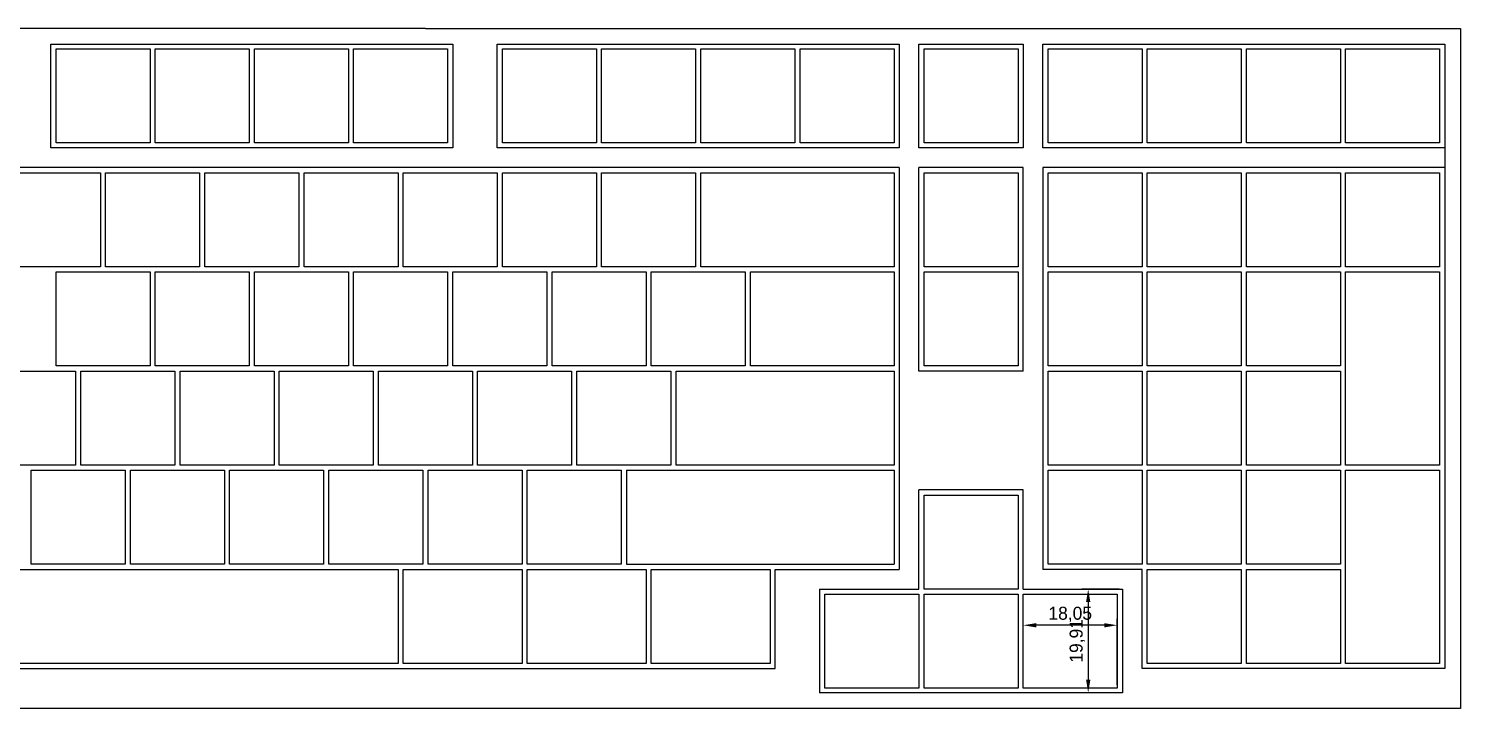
# Model space of a CAD drawing. Header units: millimetres. Extents: x -28 to 400, y -196 to 128.
# Drawn here: x 119.6 to 394.5, y -2.9 to 127.7 of the extents above; entities that cross this region are included whole.
import ezdxf

# ---------------------------------------------------------------- set-up
doc = ezdxf.new("R2010")
doc.units = ezdxf.units.MM
doc.dimstyles.new('ISO-25', dxfattribs={"dimtxt": 2.5, "dimasz": 2.5, "dimexe": 1.25, "dimexo": 0.625, "dimtad": 1, "dimtxsty": 'Standard', "dimcen": 2.5, "dimadec": 0, "dimazin": 0, "dimtfac": 1, "dimtmove": 0, "dimatfit": 3, "dimfxl": 1, "dimarcsym": 0})

# ---------------------------------------------------------------- blocks, each defined once
blk = doc.blocks.new('*D58')
at = {"color": 0, "lineweight": -2, "transparency": 16777216}
for p, q in [((310.56, 1.63), (310.56, 14.35)), ((328.61, 1.63), (328.61, 14.35)), ((326.11, 13.1), (313.06, 13.1))]:
    blk.add_line(p, q, dxfattribs=at)
at = {"color": 0, "transparency": 16777216}
for points in [[(313.06, 13.51), (313.06, 12.68), (310.56, 13.1)], [(326.11, 13.51), (326.11, 12.68), (328.61, 13.1)]]:
    blk.add_solid(points, dxfattribs=at)
at = {"layer": 'Defpoints', "color": 0, "transparency": 16777216}
for p in [(310.56, 13.1), (310.56, 1), (328.61, 1)]:
    blk.add_point(p, dxfattribs=at)
at = {"color": 0, "transparency": 16777216, "insert": (319.59, 15.18), "char_height": 2.5, "attachment_point": 5}
blk.add_mtext('18,05', dxfattribs=at)
blk = doc.blocks.new('*D59')
at = {"color": 0, "lineweight": -2, "transparency": 16777216}
for p, q in [((328.99, 20.05), (321.79, 20.05)), ((323.04, 17.55), (323.04, 2.64)), ((328.99, 0.14), (321.79, 0.14))]:
    blk.add_line(p, q, dxfattribs=at)
at = {"color": 0, "transparency": 16777216}
for points in [[(322.63, 17.55), (323.46, 17.55), (323.04, 20.05)], [(322.63, 2.64), (323.46, 2.64), (323.04, 0.14)]]:
    blk.add_solid(points, dxfattribs=at)
at = {"layer": 'Defpoints', "color": 0, "transparency": 16777216}
for p in [(329.61, 20.05), (323.04, 0.14), (329.61, 0.14)]:
    blk.add_point(p, dxfattribs=at)
at = {"color": 0, "transparency": 16777216, "insert": (320.96, 10.1), "char_height": 2.5, "attachment_point": 5, "rotation": 90}
blk.add_mtext('19,91', dxfattribs=at)

msp = doc.modelspace()

# ---------------------------------------------------------------- linework, layer by layer
for p, q in [((195.763, 127.688), (-2.987, 127.688)), ((195.763, 127.688), (394.513, 127.688)), ((394.513, 127.688), (394.513, 62.413)), ((123.825, 104.778), (123.825, 124.688)), ((123.825, 124.688), (201.025, 124.688)), ((124.825, 123.828), (142.875, 123.828)), ((124.825, 105.778), (124.825, 123.828)), ((142.875, 123.828), (142.875, 105.778)), ((143.875, 123.828), (161.925, 123.828)), ((143.875, 105.778), (143.875, 123.828)), ((161.925, 123.828), (161.925, 105.778)), ((162.925, 123.828), (180.975, 123.828)), ((162.925, 105.778), (162.925, 123.828)), ((180.975, 123.828), (180.975, 105.778)), ((181.975, 123.828), (200.025, 123.828)), ((181.975, 105.778), (181.975, 123.828)), ((200.025, 123.828), (200.025, 105.778)), ((201.025, 124.688), (201.025, 104.778)), ((209.55, 104.778), (209.55, 124.688)), ((209.55, 124.688), (286.75, 124.688)), ((210.55, 123.828), (228.6, 123.828)), ((210.55, 105.778), (210.55, 123.828)), ((228.6, 123.828), (228.6, 105.778)), ((229.6, 123.828), (247.65, 123.828)), ((229.6, 105.778), (229.6, 123.828)), ((247.65, 123.828), (247.65, 105.778)), ((248.65, 123.828), (266.7, 123.828)), ((248.65, 105.778), (248.65, 123.828)), ((266.7, 123.828), (266.7, 105.778)), ((267.7, 123.828), (285.75, 123.828)), ((267.7, 105.778), (267.7, 123.828)), ((285.75, 123.828), (285.75, 105.778)), ((286.75, 124.688), (286.75, 104.778)), ((290.511, 104.778), (290.511, 124.688)), ((290.511, 124.688), (310.561, 124.688)), ((291.511, 123.828), (309.561, 123.828)), ((291.511, 105.778), (291.511, 123.828)), ((309.561, 123.828), (309.561, 105.778)), ((310.561, 124.688), (310.561, 104.778)), ((314.325, 104.778), (314.325, 124.688)), ((314.325, 124.688), (391.513, 124.688)), ((315.325, 123.828), (333.375, 123.828)), ((315.325, 105.778), (315.325, 123.828)), ((333.375, 123.828), (333.375, 105.778)), ((334.375, 123.828), (352.425, 123.828)), ((334.375, 105.778), (334.375, 123.828)), ((352.425, 123.828), (352.425, 105.778)), ((353.424, 123.828), (371.474, 123.828)), ((353.424, 105.778), (353.424, 123.828)), ((371.474, 123.828), (371.474, 105.778)), ((372.474, 123.828), (390.524, 123.828)), ((372.474, 105.778), (372.474, 123.828)), ((390.524, 123.828), (390.524, 105.778)), ((391.513, 124.688), (391.513, 4.768)), ((201.025, 104.778), (123.825, 104.778)), ((142.875, 105.778), (124.825, 105.778)), ((161.925, 105.778), (143.875, 105.778)), ((180.975, 105.778), (162.925, 105.778)), ((200.025, 105.778), (181.975, 105.778)), ((286.75, 104.778), (209.55, 104.778)), ((228.6, 105.778), (210.55, 105.778)), ((247.65, 105.778), (229.6, 105.778)), ((266.7, 105.778), (248.65, 105.778)), ((285.75, 105.778), (267.7, 105.778)), ((310.561, 104.778), (290.511, 104.778)), ((309.561, 105.778), (291.511, 105.778)), ((391.513, 104.778), (314.325, 104.778)), ((333.375, 105.778), (315.325, 105.778)), ((352.425, 105.778), (334.375, 105.778)), ((371.474, 105.778), (353.424, 105.778)), ((390.524, 105.778), (372.474, 105.778)), ((286.75, 101.016), (0.013, 101.016)), ((115.3, 100.016), (133.35, 100.016)), ((133.35, 100.016), (133.35, 81.966)), ((134.35, 100.016), (152.4, 100.016)), ((134.35, 81.966), (134.35, 100.016)), ((152.4, 100.016), (152.4, 81.966)), ((153.4, 100.016), (171.45, 100.016)), ((153.4, 81.966), (153.4, 100.016)), ((171.45, 100.016), (171.45, 81.966)), ((172.45, 100.016), (190.5, 100.016)), ((172.45, 81.966), (172.45, 100.016)), ((190.5, 100.016), (190.5, 81.966)), ((191.5, 100.016), (209.55, 100.016)), ((191.5, 81.966), (191.5, 100.016)), ((209.55, 100.016), (209.55, 81.966)), ((210.55, 100.016), (228.6, 100.016)), ((210.55, 81.966), (210.55, 100.016)), ((228.6, 100.016), (228.6, 81.966)), ((229.6, 100.016), (247.65, 100.016)), ((229.6, 81.966), (229.6, 100.016)), ((247.65, 100.016), (247.65, 81.966)), ((248.65, 100.014), (285.75, 100.014)), ((248.65, 81.964), (248.65, 100.014)), ((285.75, 100.014), (285.75, 81.964)), ((286.75, 101.016), (286.75, 23.815)), ((290.511, 61.916), (290.511, 101.016)), ((310.561, 101.016), (290.511, 101.016)), ((291.511, 100.016), (309.561, 100.016)), ((291.511, 81.966), (291.511, 100.016)), ((309.561, 100.016), (309.561, 81.966)), ((310.561, 61.916), (310.561, 101.016)), ((314.325, 101.016), (314.325, 23.816)), ((391.513, 101.016), (314.325, 101.016)), ((315.325, 100.016), (333.375, 100.016)), ((315.325, 81.966), (315.325, 100.016)), ((333.375, 100.016), (333.375, 81.966)), ((334.375, 100.016), (352.425, 100.016)), ((334.375, 81.966), (334.375, 100.016)), ((352.425, 100.016), (352.425, 81.966)), ((353.424, 100.016), (371.474, 100.016)), ((353.424, 81.966), (353.424, 100.016)), ((371.474, 100.016), (371.474, 81.966)), ((372.474, 100.016), (390.524, 100.016)), ((372.474, 81.966), (372.474, 100.016)), ((390.524, 100.016), (390.524, 81.966)), ((133.35, 81.966), (115.3, 81.966)), ((124.825, 80.966), (142.875, 80.966)), ((124.825, 62.916), (124.825, 80.966)), ((152.4, 81.966), (134.35, 81.966)), ((142.875, 80.966), (142.875, 62.916)), ((143.875, 80.966), (161.925, 80.966)), ((143.875, 62.916), (143.875, 80.966)), ((171.45, 81.966), (153.4, 81.966)), ((161.925, 80.966), (161.925, 62.916)), ((162.925, 80.966), (180.975, 80.966)), ((162.925, 62.916), (162.925, 80.966)), ((190.5, 81.966), (172.45, 81.966)), ((180.975, 80.966), (180.975, 62.916)), ((181.975, 80.966), (200.025, 80.966)), ((181.975, 62.916), (181.975, 80.966)), ((209.55, 81.966), (191.5, 81.966)), ((200.025, 80.966), (200.025, 62.916)), ((201.025, 80.966), (219.075, 80.966)), ((201.025, 62.916), (201.025, 80.966)), ((228.6, 81.966), (210.55, 81.966)), ((219.075, 80.966), (219.075, 62.916)), ((220.075, 80.966), (238.125, 80.966)), ((220.075, 62.916), (220.075, 80.966)), ((247.65, 81.966), (229.6, 81.966)), ((238.125, 80.966), (238.125, 62.916)), ((239.123, 80.966), (257.173, 80.966)), ((239.123, 62.916), (239.123, 80.966)), ((285.75, 81.964), (248.65, 81.964)), ((257.173, 80.966), (257.173, 62.916)), ((258.175, 80.965), (285.75, 80.965)), ((258.175, 62.915), (258.175, 80.965)), ((285.75, 80.965), (285.75, 62.915)), ((309.561, 81.966), (291.511, 81.966)), ((291.511, 80.966), (309.561, 80.966)), ((291.511, 62.916), (291.511, 80.966)), ((309.561, 80.966), (309.561, 62.916)), ((333.375, 81.966), (315.325, 81.966)), ((315.325, 80.966), (333.375, 80.966)), ((315.325, 62.916), (315.325, 80.966)), ((333.375, 80.966), (333.375, 62.916)), ((352.425, 81.966), (334.375, 81.966)), ((334.375, 80.966), (352.425, 80.966)), ((334.375, 62.916), (334.375, 80.966)), ((352.425, 80.966), (352.425, 62.916)), ((371.474, 81.966), (353.424, 81.966)), ((353.424, 80.966), (371.474, 80.966)), ((353.424, 62.916), (353.424, 80.966)), ((371.474, 80.966), (371.474, 62.916)), ((390.524, 81.966), (372.474, 81.966)), ((372.474, 43.865), (372.474, 80.965)), ((372.474, 80.965), (390.524, 80.965)), ((390.524, 80.965), (390.524, 43.865)), ((110.536, 61.916), (128.586, 61.916)), ((142.875, 62.916), (124.825, 62.916)), ((128.586, 61.916), (128.586, 43.866)), ((129.586, 61.916), (147.636, 61.916)), ((129.586, 43.866), (129.586, 61.916)), ((161.925, 62.916), (143.875, 62.916)), ((147.636, 61.916), (147.636, 43.866)), ((148.636, 61.916), (166.686, 61.916)), ((148.636, 43.866), (148.636, 61.916)), ((180.975, 62.916), (162.925, 62.916)), ((166.686, 61.916), (166.686, 43.866)), ((167.686, 61.916), (185.736, 61.916)), ((167.686, 43.866), (167.686, 61.916)), ((200.025, 62.916), (181.975, 62.916)), ((185.736, 61.916), (185.736, 43.866)), ((186.736, 61.916), (204.786, 61.916)), ((186.736, 43.866), (186.736, 61.916)), ((219.075, 62.916), (201.025, 62.916)), ((204.786, 61.916), (204.786, 43.866)), ((205.786, 61.916), (223.836, 61.916)), ((205.786, 43.866), (205.786, 61.916)), ((238.125, 62.916), (220.075, 62.916)), ((223.836, 61.916), (223.836, 43.866)), ((224.836, 61.916), (242.886, 61.916)), ((224.836, 43.866), (224.836, 61.916)), ((257.173, 62.916), (239.123, 62.916)), ((242.886, 61.916), (242.886, 43.866)), ((243.887, 61.915), (285.75, 61.915)), ((243.887, 43.865), (243.887, 61.915)), ((285.75, 62.915), (258.175, 62.915)), ((285.75, 61.915), (285.75, 43.865)), ((310.561, 61.916), (290.511, 61.916)), ((309.561, 62.916), (291.511, 62.916)), ((333.375, 62.916), (315.325, 62.916)), ((315.325, 61.916), (333.375, 61.916)), ((315.325, 43.866), (315.325, 61.916)), ((333.375, 61.916), (333.375, 43.866)), ((352.425, 62.916), (334.375, 62.916)), ((334.375, 61.916), (352.425, 61.916)), ((334.375, 43.866), (334.375, 61.916)), ((352.425, 61.916), (352.425, 43.866)), ((371.474, 62.916), (353.424, 62.916)), ((353.424, 61.916), (371.474, 61.916)), ((353.424, 43.866), (353.424, 61.916)), ((371.474, 61.916), (371.474, 43.866)), ((394.513, 62.413), (394.513, -2.862)), ((128.586, 43.866), (110.536, 43.866)), ((120.061, 42.866), (138.111, 42.866)), ((120.061, 24.816), (120.061, 42.866)), ((147.636, 43.866), (129.586, 43.866)), ((138.111, 42.866), (138.111, 24.816)), ((139.111, 42.866), (157.161, 42.866)), ((139.111, 24.816), (139.111, 42.866)), ((166.686, 43.866), (148.636, 43.866)), ((157.161, 42.866), (157.161, 24.816)), ((158.161, 42.866), (176.211, 42.866)), ((158.161, 24.816), (158.161, 42.866)), ((185.736, 43.866), (167.686, 43.866)), ((176.211, 42.866), (176.211, 24.816)), ((177.211, 42.866), (195.261, 42.866)), ((177.211, 24.816), (177.211, 42.866)), ((204.786, 43.866), (186.736, 43.866)), ((195.261, 42.866), (195.261, 24.816)), ((196.261, 42.866), (214.311, 42.866)), ((196.261, 24.816), (196.261, 42.866)), ((223.836, 43.866), (205.786, 43.866)), ((214.311, 42.866), (214.311, 24.816)), ((215.311, 42.866), (233.361, 42.866)), ((215.311, 24.816), (215.311, 42.866)), ((242.886, 43.866), (224.836, 43.866)), ((233.361, 42.866), (233.361, 24.816)), ((234.363, 42.865), (285.75, 42.865)), ((234.363, 42.865), (234.363, 24.815)), ((285.75, 43.865), (243.887, 43.865)), ((285.75, 42.865), (285.75, 24.815)), ((333.375, 43.866), (315.325, 43.866)), ((315.325, 42.866), (333.375, 42.866)), ((315.325, 24.816), (315.325, 42.866)), ((333.375, 42.866), (333.375, 24.816)), ((352.425, 43.866), (334.375, 43.866)), ((334.375, 42.866), (352.425, 42.866)), ((334.375, 24.816), (334.375, 42.866)), ((352.425, 42.866), (352.425, 24.816)), ((371.474, 43.866), (353.424, 43.866)), ((353.424, 42.866), (371.474, 42.866)), ((353.424, 24.816), (353.424, 42.866)), ((371.474, 42.866), (371.474, 24.816)), ((390.524, 43.865), (372.474, 43.865)), ((372.474, 5.765), (372.474, 42.865)), ((372.474, 42.865), (390.524, 42.865)), ((390.524, 42.865), (390.524, 5.765)), ((290.511, 20.053), (290.511, 39.103)), ((310.561, 39.103), (290.511, 39.103)), ((310.561, 20.053), (310.561, 39.103)), ((291.511, 38.103), (309.561, 38.103)), ((291.511, 20.053), (291.511, 38.103)), ((309.561, 38.103), (309.561, 20.053)), ((138.111, 24.816), (120.061, 24.816)), ((157.161, 24.816), (139.111, 24.816)), ((176.211, 24.816), (158.161, 24.816)), ((195.261, 24.816), (177.211, 24.816)), ((214.311, 24.816), (196.261, 24.816)), ((233.361, 24.816), (215.311, 24.816)), ((234.363, 24.815), (285.75, 24.815)), ((333.375, 24.816), (315.325, 24.816)), ((352.425, 24.816), (334.375, 24.816)), ((371.474, 24.816), (353.424, 24.816)), ((72.436, 23.815), (190.499, 23.815)), ((190.499, 23.815), (190.499, 5.765)), ((191.5, 23.815), (214.313, 23.815)), ((191.5, 5.765), (191.5, 23.815)), ((214.313, 23.815), (214.313, 5.765)), ((215.311, 23.815), (238.124, 23.815)), ((215.311, 5.765), (215.311, 23.815)), ((238.124, 23.815), (238.124, 5.765)), ((239.125, 23.815), (261.938, 23.815)), ((239.125, 5.765), (239.125, 23.815)), ((261.938, 23.815), (261.938, 5.765)), ((262.938, 4.768), (262.938, 23.815)), ((262.938, 23.815), (286.75, 23.815)), ((333.375, 23.816), (314.325, 23.816)), ((333.375, 4.768), (333.375, 23.816)), ((334.375, 23.816), (352.425, 23.816)), ((334.375, 5.766), (334.375, 23.816)), ((352.425, 23.816), (352.425, 5.766)), ((353.424, 23.816), (371.474, 23.816)), ((353.424, 5.766), (353.424, 23.816)), ((371.474, 23.816), (371.474, 5.766)), ((271.461, 20.053), (271.461, 0.138)), ((271.461, 20.053), (290.511, 20.053)), ((309.561, 20.053), (291.511, 20.053)), ((310.561, 20.053), (329.611, 20.053)), ((329.611, 20.053), (329.611, 0.138)), ((272.461, 19.053), (290.511, 19.053)), ((272.461, 1.003), (272.461, 19.053)), ((290.511, 19.053), (290.511, 1.003)), ((291.511, 19.053), (309.561, 19.053)), ((291.511, 1.003), (291.511, 19.053)), ((309.561, 19.053), (309.561, 1.003)), ((310.561, 19.053), (328.611, 19.053)), ((310.561, 1.003), (310.561, 19.053)), ((328.611, 19.053), (328.611, 1.003)), ((190.499, 5.765), (72.436, 5.765)), ((214.313, 5.765), (191.5, 5.765)), ((238.124, 5.765), (215.311, 5.765)), ((261.938, 5.765), (239.125, 5.765)), ((352.425, 5.766), (334.375, 5.766)), ((371.474, 5.766), (353.424, 5.766)), ((390.524, 5.765), (372.474, 5.765)), ((0.013, 4.768), (262.938, 4.768)), ((391.513, 4.768), (333.375, 4.768)), ((329.611, 0.138), (271.461, 0.138)), ((290.511, 1.003), (272.461, 1.003)), ((309.561, 1.003), (291.511, 1.003)), ((328.611, 1.003), (310.561, 1.003)), ((394.513, -2.862), (-2.987, -2.862))]:
    msp.add_line(p, q)

# ---------------------------------------------------------------- dimensions: what is measured, and where the dimension line sits
dim = msp.add_linear_dim(base=(323.0439, 0.1384), p1=(329.6115, 20.0532), p2=(329.6115, 0.1384), angle=90, dimstyle='ISO-25')
dim.commit()
dim.dimension.update_dxf_attribs({"geometry": '*D59', "text_midpoint": (320.9606, 10.0958)})
dim = msp.add_linear_dim(base=(310.561, 13.098), p1=(328.611, 1.003), p2=(310.561, 1.003), dimstyle='ISO-25')
dim.commit()
dim.dimension.update_dxf_attribs({"geometry": '*D58', "text_midpoint": (319.586, 15.181)})

doc.saveas('drawing.dxf')
